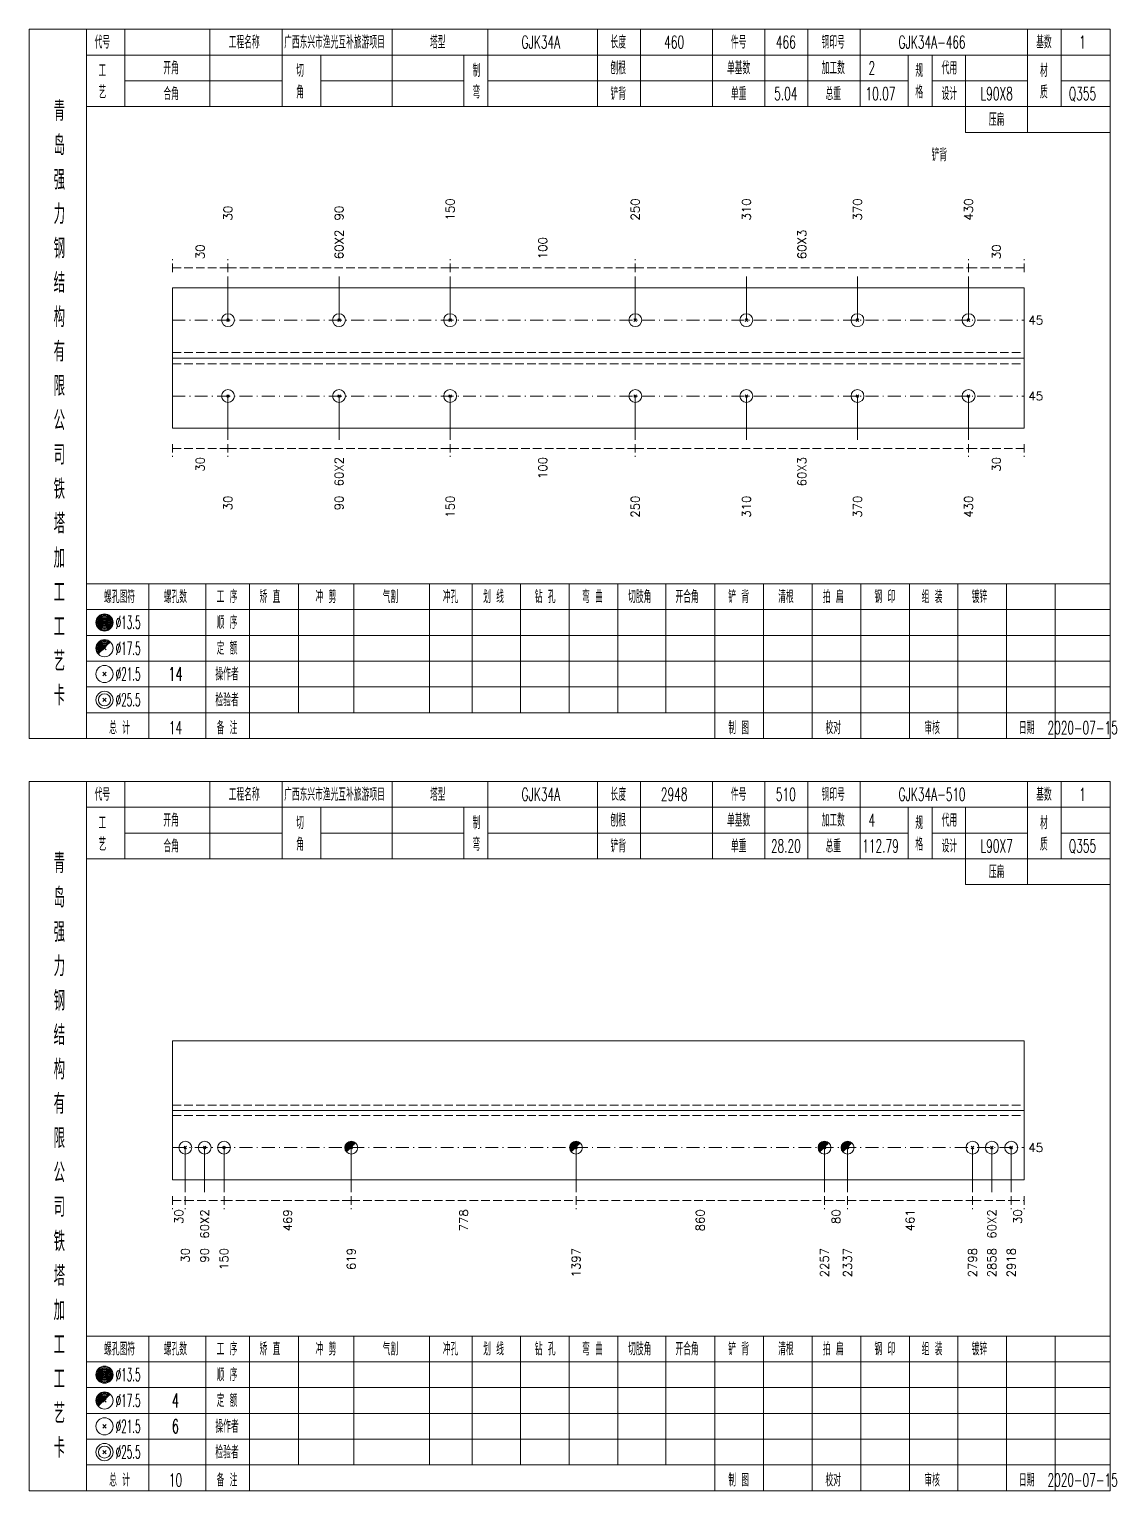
# Model space of a CAD drawing. Extents: x 0 to 2606, y -377 to 6479.
# Drawn here: x 1568.4 to 1821.3, y 4375 to 4715 of the extents above; entities that cross this region are included whole.
import ezdxf
from ezdxf.enums import TextEntityAlignment as Align

# ---------------------------------------------------------------- set-up
doc = ezdxf.new("R2010")
doc.units = 0
doc.header["$MEASUREMENT"] = 0
doc.linetypes.add('一点画线', pattern=[5.2, 3, -1, 0.2, -1])
doc.linetypes.add('虚线', pattern=[2.75, 2, -0.75])
doc.layers.get('0').update_dxf_attribs({"linetype": 'CONTINUOUS', "lineweight": 25})
doc.layers.add('1', color=7, linetype='CONTINUOUS', lineweight=25)
doc.layers.add('4', color=7, linetype='CONTINUOUS', lineweight=25)
doc.styles.get("Standard").update_dxf_attribs({"font": 'simplex.shx', "width": 0.7, "height": 3, "bigfont": 'gbhzfs.shx'})

msp = doc.modelspace()

# ---------------------------------------------------------------- linework, layer by layer
at = {"color": 8, "linetype": '虚线', "lineweight": 9}
for p, q in [((1601.7, 4658.5), (1601.7, 4661.5)), ((1614.62, 4658.5), (1614.62, 4661.5)), ((1614.62, 4658.5), (1614.62, 4661.5)), ((1666.3, 4658.5), (1666.3, 4661.5)), ((1666.3, 4658.5), (1666.3, 4661.5)), ((1709.36, 4658.5), (1709.36, 4661.5)), ((1709.36, 4658.5), (1709.36, 4661.5)), ((1786.88, 4658.5), (1786.88, 4661.5)), ((1786.88, 4658.5), (1786.88, 4661.5)), ((1799.8, 4658.5), (1799.8, 4661.5)), ((1601.7, 4659.5), (1614.62, 4659.5)), ((1614.62, 4659.5), (1666.3, 4659.5)), ((1666.3, 4659.5), (1709.36, 4659.5)), ((1709.36, 4659.5), (1786.88, 4659.5)), ((1786.88, 4659.5), (1799.8, 4659.5)), ((1601.7, 4618.5), (1601.7, 4615.5)), ((1601.7, 4617.5), (1614.62, 4617.5)), ((1614.62, 4618.5), (1614.62, 4615.5)), ((1614.62, 4618.5), (1614.62, 4615.5)), ((1614.62, 4617.5), (1666.3, 4617.5)), ((1666.3, 4618.5), (1666.3, 4615.5)), ((1666.3, 4618.5), (1666.3, 4615.5)), ((1666.3, 4617.5), (1709.36, 4617.5)), ((1709.36, 4618.5), (1709.36, 4615.5)), ((1709.36, 4618.5), (1709.36, 4615.5)), ((1709.36, 4617.5), (1786.88, 4617.5)), ((1786.88, 4618.5), (1786.88, 4615.5)), ((1786.88, 4618.5), (1786.88, 4615.5)), ((1786.88, 4617.5), (1799.8, 4617.5)), ((1799.8, 4618.5), (1799.8, 4615.5)), ((1601.7, 4443.5), (1601.7, 4440.5)), ((1601.7, 4442.5), (1604.7, 4442.5)), ((1604.7, 4443.5), (1604.7, 4440.5)), ((1604.7, 4443.5), (1604.7, 4440.5)), ((1604.7, 4442.5), (1613.7, 4442.5)), ((1613.7, 4443.5), (1613.7, 4440.5)), ((1613.7, 4443.5), (1613.7, 4440.5)), ((1613.7, 4442.5), (1643.3, 4442.5)), ((1643.3, 4443.5), (1643.3, 4440.5)), ((1643.3, 4443.5), (1643.3, 4440.5)), ((1643.3, 4442.5), (1695.58, 4442.5)), ((1695.58, 4443.5), (1695.58, 4440.5)), ((1695.58, 4443.5), (1695.58, 4440.5)), ((1695.58, 4442.5), (1753.37, 4442.5)), ((1753.37, 4443.5), (1753.37, 4440.5)), ((1753.37, 4443.5), (1753.37, 4440.5)), ((1753.37, 4442.5), (1758.74, 4442.5)), ((1758.74, 4443.5), (1758.74, 4440.5)), ((1758.74, 4443.5), (1758.74, 4440.5)), ((1758.74, 4442.5), (1787.8, 4442.5)), ((1787.8, 4443.5), (1787.8, 4440.5)), ((1787.8, 4443.5), (1787.8, 4440.5)), ((1787.8, 4442.5), (1796.8, 4442.5)), ((1796.8, 4443.5), (1796.8, 4440.5)), ((1796.8, 4443.5), (1796.8, 4440.5)), ((1796.8, 4442.5), (1799.8, 4442.5)), ((1799.8, 4443.5), (1799.8, 4440.5))]:
    msp.add_line(p, q, dxfattribs=at)
at = {"color": 7, "linetype": 'Continuous', "lineweight": 18}
for p, q in [((1601.7, 4654.83), (1601.7, 4622.17)), ((1601.7, 4654.83), (1799.8, 4654.83)), ((1799.8, 4654.83), (1799.8, 4622.17)), ((1601.7, 4638.5), (1799.8, 4638.5)), ((1601.7, 4479.67), (1601.7, 4447.33)), ((1601.7, 4479.67), (1799.8, 4479.67)), ((1799.8, 4479.67), (1799.8, 4447.33)), ((1601.7, 4463.5), (1799.8, 4463.5))]:
    msp.add_line(p, q, dxfattribs=at)
at = {"color": 7, "linetype": 'Continuous', "lineweight": 13}
for p, q in [((1614.62, 4647.33), (1614.62, 4657.5)), ((1640.46, 4647.33), (1640.46, 4657.5)), ((1666.3, 4647.33), (1666.3, 4657.5)), ((1709.36, 4647.33), (1709.36, 4657.5)), ((1735.2, 4647.33), (1735.2, 4657.5)), ((1761.04, 4647.33), (1761.04, 4657.5)), ((1786.88, 4647.33), (1786.88, 4657.5)), ((1614.32, 4647.03), (1614.92, 4647.63)), ((1614.92, 4647.03), (1614.32, 4647.63)), ((1640.16, 4647.03), (1640.76, 4647.63)), ((1640.76, 4647.03), (1640.16, 4647.63)), ((1666, 4647.03), (1666.6, 4647.63)), ((1666.6, 4647.03), (1666, 4647.63)), ((1709.06, 4647.03), (1709.66, 4647.63)), ((1709.66, 4647.03), (1709.06, 4647.63)), ((1734.9, 4647.03), (1735.5, 4647.63)), ((1735.5, 4647.03), (1734.9, 4647.63)), ((1760.74, 4647.03), (1761.34, 4647.63)), ((1761.34, 4647.03), (1760.74, 4647.63)), ((1786.58, 4647.03), (1787.18, 4647.63)), ((1787.18, 4647.03), (1786.58, 4647.63)), ((1614.62, 4629.67), (1614.62, 4619.5)), ((1640.46, 4629.67), (1640.46, 4619.5)), ((1666.3, 4629.67), (1666.3, 4619.5)), ((1709.36, 4629.67), (1709.36, 4619.5)), ((1735.2, 4629.67), (1735.2, 4619.5)), ((1761.04, 4629.67), (1761.04, 4619.5)), ((1786.88, 4629.67), (1786.88, 4619.5)), ((1604.7, 4454.83), (1604.7, 4444.5)), ((1609.2, 4454.83), (1609.2, 4444.5)), ((1613.7, 4454.83), (1613.7, 4444.5)), ((1643.3, 4454.83), (1643.3, 4444.5)), ((1695.58, 4454.83), (1695.58, 4444.5)), ((1753.37, 4454.83), (1753.37, 4444.5)), ((1758.74, 4454.83), (1758.74, 4444.5)), ((1787.8, 4454.83), (1787.8, 4444.5)), ((1792.3, 4454.83), (1792.3, 4444.5)), ((1796.8, 4454.83), (1796.8, 4444.5))]:
    msp.add_line(p, q, dxfattribs=at)
at = {"color": 3, "linetype": '一点画线', "lineweight": 13}
for p, q in [((1601.7, 4647.33), (1799.8, 4647.33)), ((1601.7, 4629.67), (1799.8, 4629.67)), ((1601.7, 4454.83), (1799.8, 4454.83))]:
    msp.add_line(p, q, dxfattribs=at)
at = {"color": 1, "linetype": '虚线', "lineweight": 18}
for p, q in [((1601.7, 4639.83), (1799.8, 4639.83)), ((1601.7, 4637.17), (1799.8, 4637.17)), ((1601.7, 4464.67), (1799.8, 4464.67)), ((1601.7, 4462.33), (1799.8, 4462.33))]:
    msp.add_line(p, q, dxfattribs=at)
at = {"color": 7, "linetype": 'Continuous', "lineweight": 13}
for centre in [(1614.62, 4647.33), (1640.46, 4647.33), (1666.3, 4647.33), (1709.36, 4647.33), (1735.2, 4647.33), (1761.04, 4647.33), (1786.88, 4647.33)]:
    msp.add_circle(centre, 1.5, dxfattribs=at)
at = {"layer": '1', "color": 7, "linetype": 'Continuous', "lineweight": 13}
for p, q in [((1614.32, 4629.37), (1614.92, 4629.97)), ((1614.92, 4629.37), (1614.32, 4629.97)), ((1640.16, 4629.37), (1640.76, 4629.97)), ((1640.76, 4629.37), (1640.16, 4629.97)), ((1666, 4629.37), (1666.6, 4629.97)), ((1666.6, 4629.37), (1666, 4629.97)), ((1709.06, 4629.37), (1709.66, 4629.97)), ((1709.66, 4629.37), (1709.06, 4629.97)), ((1734.9, 4629.37), (1735.5, 4629.97)), ((1735.5, 4629.37), (1734.9, 4629.97)), ((1760.74, 4629.37), (1761.34, 4629.97)), ((1761.34, 4629.37), (1760.74, 4629.97)), ((1786.58, 4629.37), (1787.18, 4629.97)), ((1787.18, 4629.37), (1786.58, 4629.97)), ((1604.4, 4454.53), (1605, 4455.13)), ((1605, 4454.53), (1604.4, 4455.13)), ((1608.9, 4454.53), (1609.5, 4455.13)), ((1609.5, 4454.53), (1608.9, 4455.13)), ((1613.4, 4454.53), (1614, 4455.13)), ((1614, 4454.53), (1613.4, 4455.13)), ((1787.5, 4454.53), (1788.1, 4455.13)), ((1788.1, 4454.53), (1787.5, 4455.13)), ((1792, 4454.53), (1792.6, 4455.13)), ((1792.6, 4454.53), (1792, 4455.13)), ((1796.5, 4454.53), (1797.1, 4455.13)), ((1797.1, 4454.53), (1796.5, 4455.13))]:
    msp.add_line(p, q, dxfattribs=at)
at = {"layer": '1', "color": 7, "linetype": 'Continuous', "lineweight": 18}
for p, q in [((1601.7, 4622.17), (1799.8, 4622.17)), ((1601.7, 4447.33), (1799.8, 4447.33))]:
    msp.add_line(p, q, dxfattribs=at)
at = {"layer": '1', "color": 7, "linetype": 'Continuous', "lineweight": 0}
for p, q in [((1643, 4454.53), (1643.6, 4455.13)), ((1643, 4455.13), (1643.6, 4454.53)), ((1695.28, 4454.53), (1695.88, 4455.13)), ((1695.28, 4455.13), (1695.88, 4454.53)), ((1753.07, 4454.53), (1753.67, 4455.13)), ((1753.07, 4455.13), (1753.67, 4454.53)), ((1758.44, 4454.53), (1759.04, 4455.13)), ((1758.44, 4455.13), (1759.04, 4454.53))]:
    msp.add_line(p, q, dxfattribs=at)
at = {"layer": '1', "color": 7, "linetype": 'Continuous', "lineweight": 13}
for centre in [(1614.62, 4629.67), (1640.46, 4629.67), (1666.3, 4629.67), (1709.36, 4629.67), (1735.2, 4629.67), (1761.04, 4629.67), (1786.88, 4629.67), (1604.7, 4454.83), (1609.2, 4454.83), (1613.7, 4454.83), (1643.3, 4454.83), (1695.58, 4454.83), (1753.37, 4454.83), (1758.74, 4454.83), (1787.8, 4454.83), (1792.3, 4454.83), (1796.8, 4454.83)]:
    msp.add_circle(centre, 1.5, dxfattribs=at)
for centre, radius in [((1643.3, 4454.83), 1.35), ((1643.3, 4454.83), 1.2), ((1643.3, 4454.83), 1.05), ((1643.3, 4454.83), 0.9), ((1643.3, 4454.83), 0.75), ((1643.3, 4454.83), 0.6), ((1643.3, 4454.83), 0.45), ((1643.3, 4454.83), 0.3), ((1643.3, 4454.83), 0.15), ((1695.58, 4454.83), 1.35), ((1695.58, 4454.83), 1.2), ((1695.58, 4454.83), 1.05), ((1695.58, 4454.83), 0.9), ((1695.58, 4454.83), 0.75), ((1695.58, 4454.83), 0.6), ((1695.58, 4454.83), 0.45), ((1695.58, 4454.83), 0.3), ((1695.58, 4454.83), 0.15), ((1753.37, 4454.83), 1.35), ((1753.37, 4454.83), 1.2), ((1753.37, 4454.83), 1.05), ((1753.37, 4454.83), 0.9), ((1753.37, 4454.83), 0.75), ((1753.37, 4454.83), 0.6), ((1753.37, 4454.83), 0.45), ((1753.37, 4454.83), 0.3), ((1753.37, 4454.83), 0.15), ((1758.74, 4454.83), 1.35), ((1758.74, 4454.83), 1.2), ((1758.74, 4454.83), 1.05), ((1758.74, 4454.83), 0.9), ((1758.74, 4454.83), 0.75), ((1758.74, 4454.83), 0.6), ((1758.74, 4454.83), 0.45), ((1758.74, 4454.83), 0.3), ((1758.74, 4454.83), 0.15)]:
    msp.add_arc(centre, radius, 45, 225, dxfattribs=at)
at = {"layer": '4', "color": 1, "linetype": 'Continuous', "lineweight": 18}
for p, q in [((1581.7, 4550), (1581.7, 4715)), ((1590.6, 4697), (1590.6, 4715)), ((1610.4, 4697), (1610.4, 4715)), ((1627.2, 4697), (1627.2, 4715)), ((1652.8, 4697), (1652.8, 4715)), ((1675.1, 4697), (1675.1, 4715)), ((1700.6, 4697), (1700.6, 4715)), ((1710.6, 4697), (1710.6, 4715)), ((1727.3, 4697), (1727.3, 4715)), ((1739.5, 4697), (1739.5, 4715)), ((1749.5, 4697), (1749.5, 4715)), ((1761.7, 4697), (1761.7, 4715)), ((1800.6, 4691), (1800.6, 4715)), ((1808.4, 4697), (1808.4, 4715)), ((1581.7, 4709), (1819.8, 4709)), ((1636.2, 4697), (1636.2, 4709)), ((1669.5, 4697), (1669.5, 4709)), ((1772.8, 4697), (1772.8, 4709)), ((1778.4, 4697), (1778.4, 4709)), ((1786.2, 4691), (1786.2, 4709)), ((1590.6, 4703), (1627.2, 4703)), ((1636.2, 4703), (1669.5, 4703)), ((1675.1, 4703), (1772.8, 4703)), ((1778.4, 4703), (1800.6, 4703)), ((1808.4, 4703), (1819.8, 4703)), ((1581.7, 4697), (1819.8, 4697)), ((1786.2, 4691), (1819.8, 4691)), ((1581.7, 4586), (1819.8, 4586)), ((1596.2, 4550), (1596.2, 4586)), ((1609.5, 4550), (1609.5, 4586)), ((1619.6, 4550), (1619.6, 4586)), ((1631, 4556), (1631, 4586)), ((1643.9, 4556), (1643.9, 4586)), ((1661.5, 4556), (1661.5, 4586)), ((1671.4, 4556), (1671.4, 4586)), ((1682.7, 4556), (1682.7, 4586)), ((1694, 4556), (1694, 4586)), ((1705.3, 4556), (1705.3, 4586)), ((1716.5, 4556), (1716.5, 4586)), ((1727.9, 4556), (1727.9, 4586)), ((1739.2, 4556), (1739.2, 4586)), ((1750.5, 4556), (1750.5, 4586)), ((1761.8, 4556), (1761.8, 4586)), ((1773.1, 4556), (1773.1, 4586)), ((1784.4, 4556), (1784.4, 4586)), ((1795.7, 4556), (1795.7, 4586)), ((1807, 4556), (1807, 4586)), ((1581.7, 4580), (1819.8, 4580)), ((1581.7, 4574), (1819.8, 4574)), ((1581.7, 4568), (1819.8, 4568)), ((1581.7, 4562), (1819.8, 4562)), ((1581.7, 4556), (1819.8, 4556)), ((1727.9, 4550), (1727.9, 4556)), ((1739.2, 4550), (1739.2, 4556)), ((1750.5, 4550), (1750.5, 4556)), ((1761.8, 4550), (1761.8, 4556)), ((1773.1, 4550), (1773.1, 4556)), ((1784.4, 4550), (1784.4, 4556)), ((1795.7, 4550), (1795.7, 4556)), ((1807, 4550), (1807, 4556)), ((1581.7, 4375), (1581.7, 4540)), ((1590.6, 4522), (1590.6, 4540)), ((1610.4, 4522), (1610.4, 4540)), ((1627.2, 4522), (1627.2, 4540)), ((1652.8, 4522), (1652.8, 4540)), ((1675.1, 4522), (1675.1, 4540)), ((1700.6, 4522), (1700.6, 4540)), ((1710.6, 4522), (1710.6, 4540)), ((1727.3, 4522), (1727.3, 4540)), ((1739.5, 4522), (1739.5, 4540)), ((1749.5, 4522), (1749.5, 4540)), ((1761.7, 4522), (1761.7, 4540)), ((1800.6, 4516), (1800.6, 4540)), ((1808.4, 4522), (1808.4, 4540)), ((1581.7, 4534), (1819.8, 4534)), ((1636.2, 4522), (1636.2, 4534)), ((1669.5, 4522), (1669.5, 4534)), ((1772.8, 4522), (1772.8, 4534)), ((1778.4, 4522), (1778.4, 4534)), ((1786.2, 4516), (1786.2, 4534)), ((1590.6, 4528), (1627.2, 4528)), ((1636.2, 4528), (1669.5, 4528)), ((1675.1, 4528), (1772.8, 4528)), ((1778.4, 4528), (1800.6, 4528)), ((1808.4, 4528), (1819.8, 4528)), ((1581.7, 4522), (1819.8, 4522)), ((1786.2, 4516), (1819.8, 4516)), ((1581.7, 4411), (1819.8, 4411)), ((1596.2, 4375), (1596.2, 4411)), ((1609.5, 4375), (1609.5, 4411)), ((1619.6, 4375), (1619.6, 4411)), ((1631, 4381), (1631, 4411)), ((1643.9, 4381), (1643.9, 4411)), ((1661.5, 4381), (1661.5, 4411)), ((1671.4, 4381), (1671.4, 4411)), ((1682.7, 4381), (1682.7, 4411)), ((1694, 4381), (1694, 4411)), ((1705.3, 4381), (1705.3, 4411)), ((1716.5, 4381), (1716.5, 4411)), ((1727.9, 4381), (1727.9, 4411)), ((1739.2, 4381), (1739.2, 4411)), ((1750.5, 4381), (1750.5, 4411)), ((1761.8, 4381), (1761.8, 4411)), ((1773.1, 4381), (1773.1, 4411)), ((1784.4, 4381), (1784.4, 4411)), ((1795.7, 4381), (1795.7, 4411)), ((1807, 4381), (1807, 4411)), ((1581.7, 4405), (1819.8, 4405)), ((1581.7, 4399), (1819.8, 4399)), ((1581.7, 4393), (1819.8, 4393)), ((1581.7, 4387), (1819.8, 4387)), ((1581.7, 4381), (1819.8, 4381)), ((1727.9, 4375), (1727.9, 4381)), ((1739.2, 4375), (1739.2, 4381)), ((1750.5, 4375), (1750.5, 4381)), ((1761.8, 4375), (1761.8, 4381)), ((1773.1, 4375), (1773.1, 4381)), ((1784.4, 4375), (1784.4, 4381)), ((1795.7, 4375), (1795.7, 4381)), ((1807, 4375), (1807, 4381))]:
    msp.add_line(p, q, dxfattribs=at)
at = {"layer": '4', "color": 7, "linetype": 'Continuous', "lineweight": 13}
for p, q in [((1585.7, 4576.8), (1586.1, 4577.2)), ((1586.1, 4576.8), (1585.7, 4577.2)), ((1585.5, 4564.6), (1586.3, 4565.4)), ((1586.3, 4564.6), (1585.5, 4565.4)), ((1585.5, 4558.6), (1586.3, 4559.4)), ((1586.3, 4558.6), (1585.5, 4559.4)), ((1585.7, 4401.8), (1586.1, 4402.2)), ((1586.1, 4401.8), (1585.7, 4402.2)), ((1585.5, 4389.6), (1586.3, 4390.4)), ((1586.3, 4389.6), (1585.5, 4390.4)), ((1585.5, 4383.6), (1586.3, 4384.4)), ((1586.3, 4383.6), (1585.5, 4384.4))]:
    msp.add_line(p, q, dxfattribs=at)
at = {"layer": '4', "color": 7, "linetype": 'Continuous', "lineweight": 0}
for p, q in [((1585.5, 4570.6), (1586.3, 4571.4)), ((1585.5, 4571.4), (1586.3, 4570.6)), ((1585.5, 4395.6), (1586.3, 4396.4)), ((1585.5, 4396.4), (1586.3, 4395.6))]:
    msp.add_line(p, q, dxfattribs=at)
at = {"layer": '4', "color": 1, "linetype": 'Continuous', "lineweight": 18}
for points in [[(1568.4, 4715), (1568.4, 4550), (1819.8, 4550), (1819.8, 4715)], [(1568.4, 4540), (1568.4, 4375), (1819.8, 4375), (1819.8, 4540)]]:
    msp.add_lwpolyline(points, close=True, dxfattribs=at)
at = {"layer": '4', "color": 7, "linetype": 'Continuous', "lineweight": 13}
for centre, radius in [((1585.9, 4577), 2), ((1585.9, 4577), 1.8), ((1585.9, 4577), 1.6), ((1585.9, 4577), 1.4), ((1585.9, 4577), 1.2), ((1585.9, 4577), 1), ((1585.9, 4577), 0.8), ((1585.9, 4577), 0.6), ((1585.9, 4577), 0.4), ((1585.9, 4577), 0.2), ((1585.9, 4571), 2), ((1585.9, 4565), 2), ((1585.9, 4559), 2), ((1585.9, 4559), 1.4), ((1585.9, 4402), 2), ((1585.9, 4402), 1.8), ((1585.9, 4402), 1.6), ((1585.9, 4402), 1.4), ((1585.9, 4402), 1.2), ((1585.9, 4402), 1), ((1585.9, 4402), 0.8), ((1585.9, 4402), 0.6), ((1585.9, 4402), 0.4), ((1585.9, 4402), 0.2), ((1585.9, 4396), 2), ((1585.9, 4390), 2), ((1585.9, 4384), 2), ((1585.9, 4384), 1.4)]:
    msp.add_circle(centre, radius, dxfattribs=at)
for centre, radius in [((1585.9, 4571), 1.8), ((1585.9, 4571), 1.6), ((1585.9, 4571), 1.4), ((1585.9, 4571), 1.2), ((1585.9, 4571), 1), ((1585.9, 4571), 0.8), ((1585.9, 4571), 0.6), ((1585.9, 4571), 0.4), ((1585.9, 4571), 0.2), ((1585.9, 4396), 1.8), ((1585.9, 4396), 1.6), ((1585.9, 4396), 1.4), ((1585.9, 4396), 1.2), ((1585.9, 4396), 1), ((1585.9, 4396), 0.8), ((1585.9, 4396), 0.6), ((1585.9, 4396), 0.4), ((1585.9, 4396), 0.2)]:
    msp.add_arc(centre, radius, 45, 225, dxfattribs=at)

# ---------------------------------------------------------------- texts
at = {"color": 7, "linetype": 'Continuous', "lineweight": 13}
for s, p in [('150', (1666.3, 4670.5)), ('250', (1709.36, 4670.5)), ('310', (1735.2, 4670.5)), ('370', (1761.04, 4670.5)), ('430', (1786.88, 4670.5)), ('30', (1614.62, 4670.5)), ('90', (1640.46, 4670.5))]:
    msp.add_text(s, height=2, rotation=90, dxfattribs=at).set_placement(p, align=Align.MIDDLE_LEFT)
at = {"color": 8, "linetype": 'Continuous', "lineweight": 9}
for s, p in [('60X2', (1640.46, 4661.5)), ('100', (1687.83, 4661.5)), ('60X3', (1748.12, 4661.5)), ('30', (1608.16, 4661.5)), ('30', (1793.34, 4661.5))]:
    msp.add_text(s, height=2, rotation=90, dxfattribs=at).set_placement(p, align=Align.MIDDLE_LEFT)
at = {"color": 7, "linetype": 'Continuous', "lineweight": 13}
for p in [(1800.8, 4647.33), (1800.8, 4629.67), (1800.8, 4454.83)]:
    msp.add_text('45', height=2, dxfattribs=at).set_placement(p, align=Align.MIDDLE_LEFT)
at = {"color": 8, "linetype": 'Continuous', "lineweight": 9}
for s, p in [('30', (1608.16, 4615.5)), ('60X2', (1640.46, 4615.5)), ('100', (1687.83, 4615.5)), ('60X3', (1748.12, 4615.5)), ('30', (1793.34, 4615.5)), ('30', (1603.2, 4440.5)), ('60X2', (1609.2, 4440.5)), ('469', (1628.5, 4440.5)), ('778', (1669.44, 4440.5)), ('860', (1724.47, 4440.5)), ('80', (1756.05, 4440.5)), ('461', (1773.27, 4440.5)), ('60X2', (1792.3, 4440.5)), ('30', (1798.3, 4440.5))]:
    msp.add_text(s, height=2, rotation=90, dxfattribs=at).set_placement(p, align=Align.MIDDLE_RIGHT)
at = {"layer": '1', "color": 7, "linetype": 'Continuous', "lineweight": 13}
for s, p in [('30', (1614.62, 4606.5)), ('90', (1640.46, 4606.5)), ('150', (1666.3, 4606.5)), ('250', (1709.36, 4606.5)), ('310', (1735.2, 4606.5)), ('370', (1761.04, 4606.5)), ('430', (1786.88, 4606.5)), ('30', (1604.7, 4431.5)), ('90', (1609.2, 4431.5)), ('150', (1613.7, 4431.5)), ('619', (1643.3, 4431.5)), ('1397', (1695.58, 4431.5)), ('2257', (1753.37, 4431.5)), ('2337', (1758.74, 4431.5)), ('2798', (1787.8, 4431.5)), ('2858', (1792.3, 4431.5)), ('2918', (1796.8, 4431.5))]:
    msp.add_text(s, height=2, rotation=90, dxfattribs=at).set_placement(p, align=Align.MIDDLE_RIGHT)
at = {"layer": '4', "color": 1, "linetype": 'Continuous', "lineweight": 13}
for s, height, width, p in [('代号', 3, 0.6, (1585.4, 4712)), ('工程名称', 3, 0.6, (1618.4, 4712)), ('广西东兴市渔光互补旅游项目', 3, 0.6, (1639.4, 4712)), ('塔型', 3, 0.6, (1663.4, 4712)), ('GJK34A', 3, 0.6, (1687.4, 4712)), ('长度', 3, 0.6, (1705.4, 4712)), ('460', 3, 0.6, (1718.4, 4712)), ('件号', 3, 0.6, (1733.4, 4712)), ('466', 3, 0.6, (1744.4, 4712)), ('钢印号', 3, 0.6, (1755.4, 4712)), ('GJK34A-466', 3, 0.6, (1778.4, 4712)), ('基数', 3, 0.6, (1804.4, 4712)), ('1', 3, 0.6, (1813.4, 4712)), ('工', 3, 0.6, (1585.4, 4705.4)), ('开角', 3, 0.6, (1601.4, 4706)), ('切', 3, 0.6, (1631.4, 4705.4)), ('制', 3, 0.6, (1672.4, 4705.4)), ('刨根', 3, 0.6, (1705.4, 4706)), ('单基数', 3, 0.6, (1733.4, 4706)), ('加工数', 3, 0.6, (1755.4, 4706)), ('2', 3, 0.6, (1764.4, 4706)), ('规', 3, 0.6, (1775.4, 4705.4)), ('代用', 3, 0.6, (1782.4, 4706)), ('材', 3, 0.6, (1804.4, 4705.4)), ('艺', 3, 0.6, (1585.4, 4700.4)), ('角', 3, 0.6, (1631.4, 4700.4)), ('弯', 3, 0.6, (1672.4, 4700.4)), ('格', 3, 0.6, (1775.4, 4700.4)), ('合角', 3, 0.6, (1601.4, 4700)), ('铲背', 3, 0.6, (1705.4, 4700)), ('单重', 3, 0.6, (1733.4, 4700)), ('5.04', 3, 0.6, (1744.4, 4700)), ('总重', 3, 0.6, (1755.4, 4700)), ('10.07', 3, 0.6, (1766.4, 4700)), ('设计', 3, 0.6, (1782.4, 4700)), ('L90X8', 3, 0.6, (1793.4, 4700)), ('质', 3, 0.6, (1804.4, 4700.4)), ('Q355', 3, 0.6, (1813.4, 4700)), ('青', 4.6, 0.8, (1575.4, 4696)), ('压扁', 3, 0.6, (1793.4, 4694)), ('岛', 4.6, 0.8, (1575.4, 4688)), ('强', 4.6, 0.8, (1575.4, 4680)), ('力', 4.6, 0.8, (1575.4, 4672)), ('钢', 4.6, 0.8, (1575.4, 4664)), ('结', 4.6, 0.8, (1575.4, 4656)), ('构', 4.6, 0.8, (1575.4, 4648)), ('有', 4.6, 0.8, (1575.4, 4640)), ('限', 4.6, 0.8, (1575.4, 4632)), ('公', 4.6, 0.8, (1575.4, 4624)), ('司', 4.6, 0.8, (1575.4, 4616)), ('铁', 4.6, 0.8, (1575.4, 4608)), ('塔', 4.6, 0.8, (1575.4, 4600)), ('加', 4.6, 0.8, (1575.4, 4592)), ('工', 4.6, 0.8, (1575.4, 4584)), ('螺孔图符', 3, 0.6, (1589.4, 4583)), ('螺孔数', 3, 0.6, (1602.4, 4583)), ('工 序', 3, 0.6, (1614.4, 4583)), ('矫 直', 3, 0.6, (1624.4, 4583)), ('冲 剪', 3, 0.6, (1637.4, 4583)), ('气割', 3, 0.6, (1652.4, 4583)), ('冲孔', 3, 0.6, (1666.4, 4583)), ('划 线', 3, 0.6, (1676.4, 4583)), ('钻 孔', 3, 0.6, (1688.4, 4583)), ('弯 曲', 3, 0.6, (1699.4, 4583)), ('切肢角', 3, 0.6, (1710.4, 4583)), ('开合角', 3, 0.6, (1721.4, 4583)), ('铲 背', 3, 0.6, (1733.4, 4583)), ('清根', 3, 0.6, (1744.4, 4583)), ('拍 扁', 3, 0.6, (1755.4, 4583)), ('钢 印', 3, 0.6, (1767.4, 4583)), ('组 装', 3, 0.6, (1778.4, 4583)), ('镀锌', 3, 0.6, (1789.4, 4583)), ('工', 4.6, 0.8, (1575.4, 4576)), ('%%C13.5', 3, 0.5, (1591.4, 4577)), ('顺 序', 3, 0.6, (1614.4, 4577)), ('艺', 4.6, 0.8, (1575.4, 4568)), ('%%C17.5', 3, 0.5, (1591.4, 4571)), ('定 额', 3, 0.6, (1614.4, 4571)), ('%%C21.5', 3, 0.5, (1591.4, 4565)), ('14', 3.2, 0.6, (1602.4, 4565)), ('操作者', 3, 0.6, (1614.4, 4565)), ('卡', 4.6, 0.8, (1575.4, 4560)), ('%%C25.5', 3, 0.5, (1591.4, 4559)), ('检验者', 3, 0.6, (1614.4, 4559)), ('总 计', 3, 0.6, (1589.4, 4552.5)), ('14', 3, 0.6, (1602.4, 4552.5)), ('备 注', 3, 0.6, (1614.4, 4552.5)), ('制 图', 3, 0.6, (1733.4, 4552.5)), ('校对', 3, 0.6, (1755.4, 4552.5)), ('审核', 3, 0.6, (1778.4, 4552.5)), ('日期', 3, 0.6, (1800.4, 4552.5)), ('2020-07-15', 3, 0.6, (1813.4, 4552.5)), ('代号', 3, 0.6, (1585.4, 4537)), ('工程名称', 3, 0.6, (1618.4, 4537)), ('广西东兴市渔光互补旅游项目', 3, 0.6, (1639.4, 4537)), ('塔型', 3, 0.6, (1663.4, 4537)), ('GJK34A', 3, 0.6, (1687.4, 4537)), ('长度', 3, 0.6, (1705.4, 4537)), ('2948', 3, 0.6, (1718.4, 4537)), ('件号', 3, 0.6, (1733.4, 4537)), ('510', 3, 0.6, (1744.4, 4537)), ('钢印号', 3, 0.6, (1755.4, 4537)), ('GJK34A-510', 3, 0.6, (1778.4, 4537)), ('基数', 3, 0.6, (1804.4, 4537)), ('1', 3, 0.6, (1813.4, 4537)), ('开角', 3, 0.6, (1601.4, 4531)), ('刨根', 3, 0.6, (1705.4, 4531)), ('单基数', 3, 0.6, (1733.4, 4531)), ('加工数', 3, 0.6, (1755.4, 4531)), ('4', 3, 0.6, (1764.4, 4531)), ('代用', 3, 0.6, (1782.4, 4531)), ('材', 3, 0.6, (1804.4, 4530.4)), ('工', 3, 0.6, (1585.4, 4530.4)), ('切', 3, 0.6, (1631.4, 4530.4)), ('制', 3, 0.6, (1672.4, 4530.4)), ('规', 3, 0.6, (1775.4, 4530.4)), ('艺', 3, 0.6, (1585.4, 4525.4)), ('合角', 3, 0.6, (1601.4, 4525)), ('角', 3, 0.6, (1631.4, 4525.4)), ('弯', 3, 0.6, (1672.4, 4525.4)), ('铲背', 3, 0.6, (1705.4, 4525)), ('单重', 3, 0.6, (1733.4, 4525)), ('28.20', 3, 0.6, (1744.4, 4525)), ('总重', 3, 0.6, (1755.4, 4525)), ('112.79', 3, 0.6, (1766.4, 4525)), ('格', 3, 0.6, (1775.4, 4525.4)), ('设计', 3, 0.6, (1782.4, 4525)), ('L90X7', 3, 0.6, (1793.4, 4525)), ('质', 3, 0.6, (1804.4, 4525.4)), ('Q355', 3, 0.6, (1813.4, 4525)), ('青', 4.6, 0.8, (1575.4, 4521)), ('压扁', 3, 0.6, (1793.4, 4519)), ('岛', 4.6, 0.8, (1575.4, 4513)), ('强', 4.6, 0.8, (1575.4, 4505)), ('力', 4.6, 0.8, (1575.4, 4497)), ('钢', 4.6, 0.8, (1575.4, 4489)), ('结', 4.6, 0.8, (1575.4, 4481)), ('构', 4.6, 0.8, (1575.4, 4473)), ('有', 4.6, 0.8, (1575.4, 4465)), ('限', 4.6, 0.8, (1575.4, 4457)), ('公', 4.6, 0.8, (1575.4, 4449)), ('司', 4.6, 0.8, (1575.4, 4441)), ('铁', 4.6, 0.8, (1575.4, 4433)), ('塔', 4.6, 0.8, (1575.4, 4425)), ('加', 4.6, 0.8, (1575.4, 4417)), ('工', 4.6, 0.8, (1575.4, 4409)), ('螺孔图符', 3, 0.6, (1589.4, 4408)), ('螺孔数', 3, 0.6, (1602.4, 4408)), ('工 序', 3, 0.6, (1614.4, 4408)), ('矫 直', 3, 0.6, (1624.4, 4408)), ('冲 剪', 3, 0.6, (1637.4, 4408)), ('气割', 3, 0.6, (1652.4, 4408)), ('冲孔', 3, 0.6, (1666.4, 4408)), ('划 线', 3, 0.6, (1676.4, 4408)), ('钻 孔', 3, 0.6, (1688.4, 4408)), ('弯 曲', 3, 0.6, (1699.4, 4408)), ('切肢角', 3, 0.6, (1710.4, 4408)), ('开合角', 3, 0.6, (1721.4, 4408)), ('铲 背', 3, 0.6, (1733.4, 4408)), ('清根', 3, 0.6, (1744.4, 4408)), ('拍 扁', 3, 0.6, (1755.4, 4408)), ('钢 印', 3, 0.6, (1767.4, 4408)), ('组 装', 3, 0.6, (1778.4, 4408)), ('镀锌', 3, 0.6, (1789.4, 4408)), ('工', 4.6, 0.8, (1575.4, 4401)), ('%%C13.5', 3, 0.5, (1591.4, 4402)), ('顺 序', 3, 0.6, (1614.4, 4402)), ('%%C17.5', 3, 0.5, (1591.4, 4396)), ('4', 3.2, 0.6, (1602.4, 4396)), ('定 额', 3, 0.6, (1614.4, 4396)), ('艺', 4.6, 0.8, (1575.4, 4393)), ('%%C21.5', 3, 0.5, (1591.4, 4390)), ('6', 3.2, 0.6, (1602.4, 4390)), ('操作者', 3, 0.6, (1614.4, 4390)), ('卡', 4.6, 0.8, (1575.4, 4385)), ('%%C25.5', 3, 0.5, (1591.4, 4384)), ('检验者', 3, 0.6, (1614.4, 4384)), ('总 计', 3, 0.6, (1589.4, 4377.5)), ('备 注', 3, 0.6, (1614.4, 4377.5)), ('制 图', 3, 0.6, (1733.4, 4377.5)), ('校对', 3, 0.6, (1755.4, 4377.5)), ('审核', 3, 0.6, (1778.4, 4377.5)), ('日期', 3, 0.6, (1800.4, 4377.5)), ('10', 3, 0.6, (1602.4, 4377.5)), ('2020-07-15', 3, 0.6, (1813.4, 4377.5))]:
    msp.add_text(s, height=height, dxfattribs=dict(at, width=width)).set_placement(p, align=Align.MIDDLE_CENTER)
at = {"layer": '4', "color": 2, "linetype": 'Continuous', "lineweight": 13, "width": 0.6}
msp.add_text('铲背', height=3, dxfattribs=at).set_placement((1780.07, 4685.8), align=Align.MIDDLE_CENTER)

doc.saveas('drawing.dxf')
